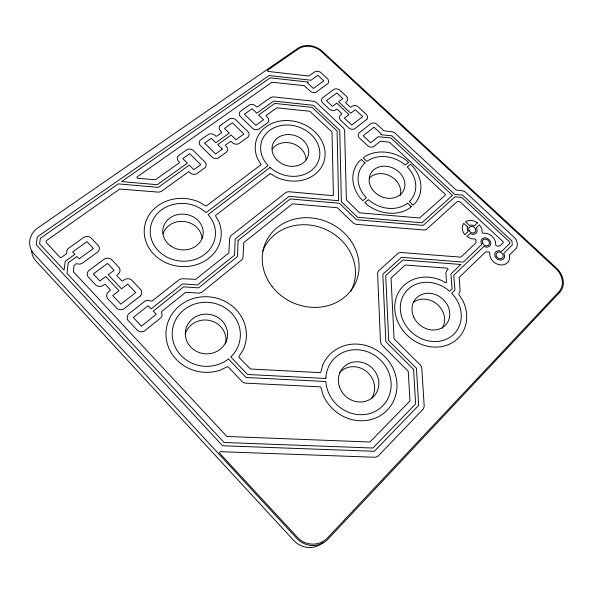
<?xml version="1.0" encoding="UTF-8"?>
<svg xmlns="http://www.w3.org/2000/svg" width="593" height="593" viewBox="0 0 593 593"><rect width="100%" height="100%" fill="white"/><g stroke="black" fill="none" stroke-linecap="round" stroke-linejoin="round"><path stroke-width="0.89" d="M220.196 125.553L229.647 118.874A5.248 4.336 13.4 0 1 235.414 119.467L248.311 132.009A5.255 4.373 14.3 0 1 248.156 136.894L238.764 143.728A5.285 4.41 13.6 0 1 231.537 141.801A0.949 0.793 13.2 0 0 230.21 141.668L225.822 144.84A0.949 0.793 12.8 0 0 225.77 145.967L226.83 147.012A5.344 4.492 12.4 0 1 226.608 152.016L218.365 158.012A5.374 4.529 11.7 0 1 212.42 157.449L200.019 145.159A5.367 4.492 10.9 0 1 200.323 140.163L208.617 134.292A5.337 4.455 11.5 0 1 214.496 134.878L215.548 135.916A0.949 0.793 12 0 0 216.875 136.049L221.278 132.906A0.941 0.786 12.3 0 0 221.337 131.794A5.27 4.373 12.7 0 1 220.196 125.56M445.202 282.557L442.208 280.756A37.878 32.956 39.2 0 0 394.79 305.351A37.878 32.956 39.2 0 0 438.168 347.016A37.878 32.956 39.2 0 0 462.733 300.466L458.997 294.751A0.978 0.838 39.2 0 1 459.049 293.683L460.101 291.2L459.175 277.435L485.585 251.906L488.699 251.914A0.949 0.786 37.4 0 1 489.677 252.826L490.055 256.472A10.681 8.791 38 0 0 500.677 264.952A10.681 8.791 38 0 0 509.595 258.014L509.498 254.975L516.54 248.007A11 8.969 37.5 0 0 515.399 238.49L465.186 191.88L462.874 190.835L456.121 189.975L394.627 132.78L392.366 131.75L383.997 130.831L376.57 123.981A5.026 4.069 24.2 0 0 371.166 123.418L359.01 132.965A5.07 4.136 23.7 0 0 359.173 137.717L368.075 146.093A5.078 4.158 24.5 0 0 373.56 146.641L380.498 141.149L389.468 142.216L445.054 194.156A0.919 0.756 31.5 0 1 445.15 195.29L419.547 217.979L359.521 212.813L346.386 199.908L344.6 130.26L343.614 128.207L316.158 102.315L313.882 101.277L273.128 96.867L270.808 97.408L257.584 106.822A0.919 0.749 15.3 0 1 256.302 106.688L255.079 105.51A5.167 4.225 14.9 0 0 249.408 104.909L240.209 111.41A5.196 4.27 14.3 0 0 240.032 116.191L252.907 128.674A5.211 4.307 15.3 0 0 258.644 129.259L267.777 122.603A5.181 4.262 15.9 0 0 267.873 117.829L266.368 116.376A0.919 0.756 16.1 0 1 266.39 115.294L276.827 107.83L309.783 111.269L331.998 132.009L333.399 194.897A0.941 0.808 23.3 0 1 332.495 195.638L288.428 191.709L286.004 192.377L230.885 235.755L229.736 237.956L228.831 252.929L195.705 279.355L182.103 278.68L179.368 279.503L152.245 300.903A1.067 0.971 -1.1 0 1 151.074 301.036L147.412 300.28L145.196 300.955L128.511 314.06A6.078 5.559 -5.4 0 0 127.932 320.235L137.65 330.649A6.086 5.604 -5.2 0 0 144.395 331.042L160.999 317.685L162.045 315.75L161.711 312.252A1.067 0.978 -0.4 0 1 162.022 311.199L185.72 292.312L199.063 293.127L201.783 292.297L241.833 259.867L242.967 257.621L243.753 242.619L292.423 203.829L337.402 207.728L353.48 223.213L355.896 224.317L424.232 230.032L426.486 229.328L457.166 201.62L459.812 201.62L502.997 241.581A0.941 0.771 37.3 0 1 503.131 242.759L499.588 246.11L496.764 245.947A0.941 0.771 37.2 0 1 495.792 245.035L495.407 241.447A10.607 8.747 36.6 0 0 486.853 233.457L483.08 233.145A0.934 0.771 35.8 0 1 482.109 232.241L481.753 228.69L479.463 224.791L476.261 227.801A5.196 4.284 35.1 0 1 475.986 233.227A5.196 4.284 35.1 0 1 470.234 233.509L466.943 236.548L471.153 238.697L474.963 239.016A0.941 0.778 35.9 0 1 475.934 239.92L475.964 242.863L460.843 257.147L400.534 252.477L398.2 253.218L378.512 270.979L377.6 273.188L380.484 342.161L381.64 344.696L408.229 371.307L409.963 400.95L369.899 442.03L226.867 436.455L73.465 271.794L73.925 265.686L75.808 263.952A1.082 0.949 -6.4 0 1 77.001 263.833L79.67 264.144L81.938 263.507L98.008 251.751A5.974 5.218 -3.7 0 0 98.668 245.969L90.759 237.608A5.974 5.189 -3.8 0 0 84.176 237.104L68.047 248.66L66.898 250.483L66.727 252.833A1.082 0.941 -6.4 0 1 66.364 253.841L61.457 257.362A1.09 0.941 -7 0 1 59.93 257.251L46.106 242.404L46.091 240.854L119.786 189.034L158.65 192.154L161.289 191.465L188.129 172.074A0.978 0.838 9 0 1 189.508 172.2L190.575 173.275A5.47 4.655 9.5 0 0 196.639 173.823L205.119 167.649A5.441 4.611 10.3 0 0 205.415 162.526L192.984 150.155A5.426 4.574 9.4 0 0 186.995 149.584L178.456 155.618A5.463 4.611 8.7 0 0 178.085 160.74L179.145 161.807A0.978 0.83 8.2 0 1 179.064 162.971L155.359 179.775L137.835 178.278A1.001 0.852 4.2 0 1 137.265 176.766L271.92 82.249L304.083 85.614L310.702 91.544A4.996 4.003 19.2 0 0 316.158 92.145L327.914 83.546A4.959 3.943 19.8 0 0 327.84 79.062L320.561 72.272A4.952 3.929 19.3 0 0 315.179 71.657L308.686 76.008L268.325 71.471A0.897 0.712 16 0 1 267.688 70.159L298.546 48.826C305.714 44.312 315.365 46.113 321.51 51.554L555.856 268.57C562.06 274.203 565.136 284.714 559.095 291.593L327.329 538.118C319.479 546.494 305.299 545.96 297.656 537.577L219.907 453.489A1.119 1.112 -53.5 0 1 221.196 451.718L375.339 457.27L377.978 456.21L423.313 408.948L424.21 406.383L421.779 367.823L420.585 365.258L394.056 338.855L391.061 278.028L405.219 265.041L447.003 268.147A0.964 0.823 36.4 0 1 447.767 269.682L446.611 270.786L445.817 272.958L446.522 281.89A0.971 0.83 37.4 0 1 445.202 282.557M323.289 542.254A23.06 21.704 78.6 0 1 293.661 540.364L36.04 261.083A21.311 18.39 -7.1 0 1 31.585 250.735M413.336 302.474A19.554 17.086 39.4 0 1 437.627 304.676A19.554 17.086 39.4 0 1 442.104 328.329M339.263 372.938A20.629 19.087 43.7 0 1 366.348 371.359A20.629 19.087 43.7 0 1 371.574 398.422M185.238 334.17A20.77 19.547 6.1 0 1 210.144 320.605A20.77 19.547 6.1 0 1 225.555 343.873M163.112 233.753A19.91 17.649 6.6 0 1 184.46 221.545A19.91 17.649 6.6 0 1 202.094 238.601M272.32 149.043A18.331 15.418 18.3 0 1 292.623 143.573A18.331 15.418 18.3 0 1 306.032 159.865M369.254 178.063A18.19 15.24 27.2 0 1 390.95 176.44A18.19 15.24 27.2 0 1 400.179 195.727M262.736 251.165A48.463 43.363 24 0 1 326.12 229.654A48.463 43.363 24 0 1 350.552 291.726M238.089 240.41L237.526 256.08A1.512 1.356 13.6 0 1 237.163 256.791L198.922 287.568A1.564 1.423 7.2 0 1 198.069 287.827L183.667 286.849L153.224 311.095L156.263 314.312L141.43 326.18L133.255 317.455L148.131 305.699L151.126 308.879L182.192 284.21A1.571 1.431 4.8 0 1 183.052 283.958L197.439 284.944L234.554 255.16L235.147 239.49A1.505 1.334 13.6 0 1 235.503 238.801L288.806 196.602A1.445 1.245 19.2 0 1 289.569 196.387L338.581 200.716L337.113 131.023L312.148 107.407L274.826 103.412L258.652 115.027L263.581 119.771L255.879 125.345L244.405 114.241L252.136 108.749L256.762 113.204L273.44 101.262A1.371 1.119 16.6 0 1 274.174 101.092L312.815 105.243A1.356 1.104 19.4 0 1 313.527 105.569L339.448 130.06A1.364 1.119 21.8 0 1 339.759 130.705L341.368 201.687L357.535 217.297L421.927 222.783L452.518 195.401L390.965 137.991L378.29 136.694L370.669 142.787L363.19 135.753L374.02 127.198L381.462 134.151L380.795 134.685L391.506 135.79A1.356 1.097 25.7 0 1 392.225 136.116L454.809 194.422L462.206 195.097A1.386 1.127 32.6 0 1 462.933 195.431L511.544 240.632A1.416 1.149 37.6 0 1 511.915 241.329L512.293 244.509A1.416 1.156 37.8 0 1 512.078 245.161L503.672 253.463A5.263 4.336 38 0 1 500.974 260.09A5.263 4.336 38 0 1 494.718 254.234A5.263 4.336 38 0 1 501.552 251.476L509.595 243.656L509.372 241.751L461.754 197.432L455.016 196.817L423.498 225.118A1.416 1.193 31.8 0 1 422.787 225.34L356.904 219.766A1.431 1.23 26.5 0 1 356.148 219.417L339.448 203.273L290.274 198.959L238.089 240.41M325.876 377.608L325.846 378.482L247.489 374.472L230.766 356.942L231.411 356.326A34.112 32.022 6.7 0 0 215.318 303.542A34.112 32.022 6.7 0 0 172.926 340.412A34.112 32.022 6.7 0 0 227.727 359.528L228.438 358.965L245.739 377.118A1.601 1.542 19.2 0 0 246.584 377.511L325.883 381.521L325.942 382.411A33.875 31.251 43.2 0 0 375.858 411.038A33.875 31.251 43.2 0 0 375.169 355.689A33.875 31.251 43.2 0 0 325.876 377.608M68.321 262.706L66.95 273.262L224.072 442.489L372.908 448.026L415.611 403.937L413.58 369.343L386.184 342.079A1.534 1.379 39.5 0 1 385.821 341.286L382.848 274.685A1.475 1.29 32.5 0 1 383.13 273.988L401.216 257.57A1.453 1.253 32.7 0 1 401.95 257.34L463.348 262.099L481.805 244.383A5.233 4.314 36.6 0 1 484.585 237.852A5.233 4.314 36.6 0 1 490.782 243.671A5.233 4.314 36.6 0 1 483.918 246.362L453.734 275.3L454.942 289.732A1.475 1.26 38.4 0 1 454.698 290.429L451.718 293.327L452.303 293.95A32.089 27.915 39.2 0 1 440.147 341.116A32.089 27.915 39.2 0 1 400.698 303.186A32.089 27.915 39.2 0 1 448.96 290.733L449.598 291.296L452.125 288.85L450.939 274.426A1.46 1.238 37.2 0 1 451.184 273.736L460.865 264.471L402.81 260.001L385.709 275.575L388.719 340.73L416.101 367.942A1.557 1.394 44.7 0 1 416.479 368.75L418.651 404.863A1.601 1.438 49.7 0 1 418.369 405.664L374.65 450.947A1.66 1.534 56.8 0 1 373.82 451.28L223.094 445.773A1.675 1.668 -27.6 0 1 222.212 445.373L36.477 245.05A1.646 1.408 -7.7 0 1 36.232 244.264L37.27 237.289A1.646 1.401 -7.2 0 1 37.744 236.563L268.881 75.734A1.356 1.082 16.1 0 1 269.6 75.57L311.043 80.233L317.9 75.296L323.845 80.848L313.408 88.439L307.441 82.835L308.442 82.108L270.238 77.824L121.609 181.569L157.249 184.712L187.344 163.157L182.792 158.598L189.738 153.661L200.775 164.669L193.852 169.672L189.286 165.099L158.627 187.121A1.505 1.29 5.7 0 1 157.797 187.336L118.303 183.874L40.398 238.245L39.583 243.79L64.066 270.156L65.178 261.743A1.638 1.431 -7 0 1 65.638 261.002L74.888 254.323L72.665 251.943L86.949 241.647L93.405 248.489L79.143 258.859L76.905 256.48L68.321 262.706M322.666 365.206L320.865 371.944A1.045 0.978 37 0 1 319.886 372.634L250.491 369.002L239.149 357.586A1.06 1.008 15.6 0 1 239.023 356.363L242.937 350.419A40.265 37.796 6.7 0 0 212.568 297.271A40.265 37.796 6.7 0 0 166.159 337.765A40.265 37.796 6.7 0 0 220.359 370.121L227.037 366.845A1.067 1.023 11.6 0 1 228.32 367.074L242.389 381.877L245.094 383.115L320.02 386.814A1.06 0.993 40.4 0 1 321.021 387.622L322.985 394.716A39.983 36.885 43.2 0 0 382.24 414.388A39.983 36.885 43.2 0 0 381.581 353.702A39.983 36.885 43.2 0 0 322.666 365.206M467.736 227.075L467.721 227.104A5.196 4.284 35.1 0 0 468.136 231.544L464.897 234.62L464.423 234.176A10.541 8.695 35.1 0 1 463.474 223.82L463.867 223.45L467.736 227.075M559.799 292.253L328.292 538.829A23.49 22.104 77.5 0 1 296.693 538.259L34.172 254.1A21.696 18.65 -6.6 0 1 38.122 227.705L297.938 48.263A17.545 13.795 18.6 0 1 322.103 51.139L556.382 268.021A19.184 15.544 41.3 0 1 559.799 292.253M409.852 201.109L409.363 201.59L413.062 205.096L415.122 203.288A35.187 29.331 27.2 0 0 412.721 166.344L410.452 164.217L407.221 166.944L407.762 167.5A29.813 24.847 27.2 0 1 409.852 201.109M477.432 222.886L474.222 225.896A5.196 4.284 35.1 0 0 469.463 225.473L465.579 221.871L465.972 221.5A10.541 8.695 35.1 0 1 476.957 222.449L477.432 222.886M365.043 162.867L364.539 163.327A29.813 24.847 27.2 0 0 365.785 197.172L366.341 197.751L362.886 200.642L360.574 198.425A35.187 29.331 27.2 0 1 359.321 161.17L361.441 159.45L365.043 162.867M411.268 206.66L409.192 208.477A35.187 29.331 27.2 0 1 367.2 204.785L364.888 202.561L368.335 199.663L368.942 200.197A29.813 24.847 27.2 0 0 407.013 203.577L407.569 203.154L411.268 206.66M408.495 162.393L405.256 165.106L404.663 164.587A29.813 24.847 27.2 0 0 367.43 160.977L366.874 161.385L363.272 157.975L365.384 156.27A35.187 29.331 27.2 0 1 406.235 160.273L408.495 162.393M140.437 295.914L123.722 308.946A6.071 5.5 -5.5 0 1 116.991 308.523L107.4 298.257A6.063 5.456 -5.6 0 1 109.853 290.807A1.082 0.971 -5.5 0 0 110.001 289.443L105.628 284.781A1.082 0.964 -5.5 0 0 104.109 284.677L102.73 285.715A6.063 5.396 -5.6 0 1 96.014 285.263L87.942 276.62A6.056 5.359 -5.7 0 1 88.646 270.667L104.679 258.815A5.982 5.293 -3.4 0 1 111.276 259.297L119.289 267.769A5.982 5.322 -3.3 0 1 118.696 273.662L117.34 274.685A1.067 0.956 -3.2 0 0 117.199 276.027L121.558 280.645A1.067 0.956 -3.1 0 0 123.062 280.748A5.982 5.374 -2.8 0 1 131.446 279.859L140.964 289.91A5.989 5.419 -2.6 0 1 140.437 295.914M366.808 119.341L354.629 128.844A5.048 4.107 22.6 0 1 349.151 128.273L340.352 119.994A5.033 4.084 21.9 0 1 341.561 114.316A0.897 0.726 21.6 0 0 341.531 113.256L337.521 109.49A0.897 0.726 21.2 0 0 336.283 109.357L335.275 110.113A5.026 4.055 20.8 0 1 329.804 109.527L322.384 102.545A5.018 4.04 20.3 0 1 322.325 97.949L334.052 89.284A4.974 3.981 20.9 0 1 339.441 89.877L346.809 96.748A4.981 3.995 21.4 0 1 346.935 101.314L345.941 102.055A0.889 0.712 21.7 0 0 345.971 103.1L349.974 106.836A0.889 0.719 22.1 0 0 351.197 106.97A4.989 4.018 22.5 0 1 357.89 106.57L366.622 114.708A5.011 4.04 23.1 0 1 366.808 119.341M135.745 292.579L120.809 304.157L112.752 295.544L119.03 290.733L105.747 276.59L99.869 281L93.301 273.988L107.503 263.433L114.041 270.364L108.23 274.729L121.506 288.835L127.717 284.077L135.745 292.579M362.671 116.591L351.782 125.034L344.385 118.081L348.966 114.575L336.765 103.138L332.48 106.355L326.439 100.684L336.817 92.968L342.828 98.586L338.581 101.774L350.774 113.189L355.311 109.72L362.671 116.591M269.756 173.934L215.911 215.133A0.993 0.867 11.3 0 0 215.704 216.171L218.936 221.804A38.575 34.053 6.9 0 1 185.861 266.553A38.575 34.053 6.9 0 1 144.877 225.192A38.575 34.053 6.9 0 1 199.552 202.235L205.408 205.793A0.986 0.86 10.2 0 0 206.609 205.756L260.638 165.01A0.949 0.801 15.8 0 0 260.809 164.046L257.621 158.783A35.476 29.68 18.4 0 1 286.13 120.512A35.476 29.68 18.4 0 1 324.756 158.272A35.476 29.68 18.4 0 1 276.59 177.329L270.89 173.905A0.949 0.808 16.9 0 0 269.756 173.934M270.052 167.471L208.047 214.644L208.595 215.252A32.682 28.849 6.9 0 1 188.833 260.861A32.682 28.849 6.9 0 1 151.563 223.198A32.682 28.849 6.9 0 1 205.437 212.064L206.045 212.628L268.103 165.566L267.562 164.987A30.058 25.143 18.4 0 1 283.647 125.175A30.058 25.143 18.4 0 1 318.923 159.628A30.058 25.143 18.4 0 1 270.645 168.004L270.052 167.471M222.308 149.08L215.585 153.95L204.607 143.091L211.36 138.288L215.867 142.728L229.246 133.143L224.436 128.436L232.382 122.788L243.908 134.018L235.992 139.748L231.159 135.011L217.787 144.625L222.308 149.08M413.706 316.959A19.888 17.301 39.2 0 0 446.292 324.215A19.888 17.301 39.2 0 0 432.66 293.75A19.888 17.301 39.2 0 0 413.706 316.959M339.278 386.295A20.992 19.361 43.2 0 0 373.486 396.687A20.992 19.361 43.2 0 0 363.072 362.649A20.992 19.361 43.2 0 0 339.278 386.295M193.437 349.447A21.14 19.843 6.7 0 0 227.364 337.061A21.14 19.843 6.7 0 0 198.551 315.461A21.14 19.843 6.7 0 0 193.437 349.447M170.836 246.013A20.251 17.879 6.9 0 0 203.051 234.702A20.251 17.879 6.9 0 0 175.046 215.333A20.251 17.879 6.9 0 0 170.836 246.013M277.124 160.184A18.628 15.581 18.4 0 0 307.975 156.47A18.628 15.581 18.4 0 0 285.945 134.678A18.628 15.581 18.4 0 0 277.124 160.184M372.278 189.315A18.479 15.396 27.2 0 0 403.151 191.257A18.479 15.396 27.2 0 0 385.62 166.21A18.479 15.396 27.2 0 0 372.278 189.315M496.452 256.302A3.795 3.121 38 0 0 502.597 257.77A3.795 3.121 38 0 0 499.869 252.107A3.795 3.121 38 0 0 496.452 256.302M482.68 243.375A3.773 3.106 36.6 0 0 488.81 244.85A3.773 3.106 36.6 0 0 486.127 239.238A3.773 3.106 36.6 0 0 482.68 243.375M469.011 230.551A3.743 3.091 35.1 0 0 475.134 232.033A3.743 3.091 35.1 0 0 472.495 226.482A3.743 3.091 35.1 0 0 469.011 230.551M272.098 286.545A49.286 43.912 24 0 0 355.326 283.38A49.286 43.912 24 0 0 304.543 217.75A49.286 43.912 24 0 0 272.098 286.545"/></g></svg>
